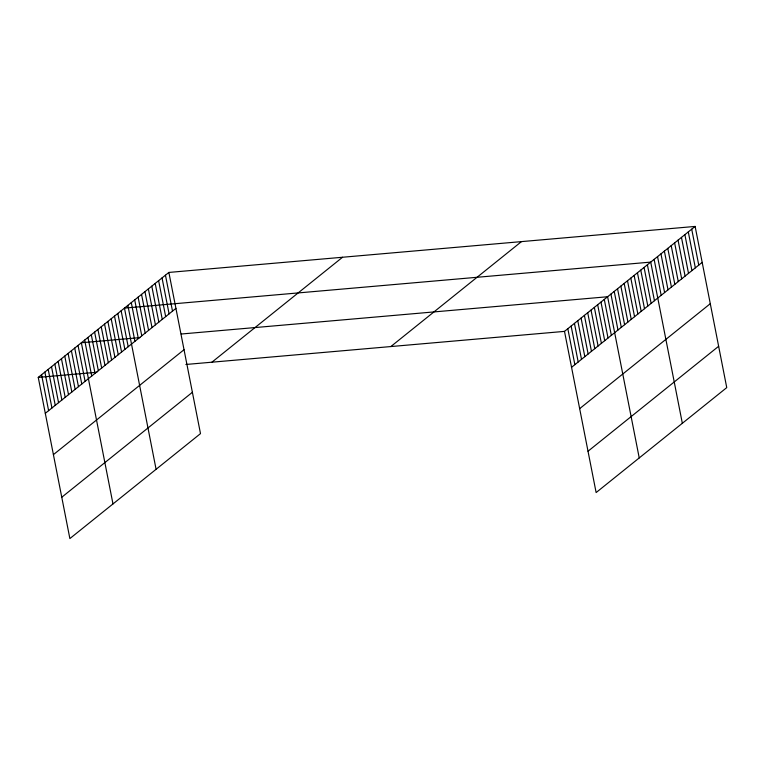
<?xml version="1.0" encoding="UTF-8"?>
<svg xmlns="http://www.w3.org/2000/svg" width="765" height="765" viewBox="0 0 765 765"><rect width="100%" height="100%" fill="white"/><g stroke="black" fill="none" stroke-linecap="round" stroke-linejoin="round"><path stroke-width="1.15" d="M168.874 272.436L200.497 433.621L69.873 538.57L38.25 377.384L168.874 272.436L695.127 226.43L726.75 387.616L596.126 492.564L564.503 331.379L695.127 226.43M45.298 413.32L175.921 308.381M53.407 454.649L184.03 349.71M211.915 362.199L342.538 257.26M61.764 497.24L192.388 392.292M390.839 346.555L521.462 241.616M571.56 367.315L702.174 262.376M579.669 408.644L710.283 303.705M588.017 451.235L718.641 346.287M139.966 337.623L81.358 342.749L112.981 503.934M181.209 334.018L607.611 296.743L639.234 457.929M38.25 377.384L96.859 372.259M185.866 364.475L564.503 331.379M691.713 229.175L698.761 265.12M688.29 231.919L695.347 267.865M684.876 234.664L691.933 270.609M681.462 237.408L688.51 273.354M678.048 240.153L685.096 276.098M674.625 242.897L681.682 278.843M671.211 245.642L678.268 281.587M667.797 248.386L674.845 284.331M664.383 251.13L671.431 287.076M660.96 253.875L668.017 289.82M657.546 256.619L664.603 292.565M654.132 259.364L661.18 295.309M682.342 423.303L650.719 262.108L124.456 308.113L156.089 469.308M647.4 264.776L654.448 300.722M644.082 267.444L651.139 303.38M640.764 270.102L647.821 306.048M637.455 272.77L644.503 308.706M634.137 275.429L641.185 311.374M630.819 278.097L637.876 314.042M627.501 280.755L634.558 316.7M624.192 283.423L631.24 319.368M620.874 286.091L627.922 322.027M617.556 288.749L624.613 324.695M614.238 291.417L621.295 327.353M610.929 294.076L617.977 330.021M604.293 299.411L611.35 335.347M600.974 302.07L608.032 338.015M597.666 304.738L604.713 340.674M594.348 307.396L601.395 343.342M591.029 310.064L598.087 346M587.711 312.722L594.768 348.668M584.403 315.39L591.45 351.336M581.084 318.058L588.132 353.994M577.766 320.717L584.823 356.662M574.448 323.385L581.505 359.32M571.139 326.043L578.187 361.988M567.821 328.711L574.869 364.656M165.46 275.18L172.508 311.126M162.037 277.925L169.094 313.87M158.623 280.669L165.67 316.614M155.209 283.413L162.257 319.359M151.795 286.158L158.843 322.103M148.372 288.902L155.429 324.848M144.958 291.647L152.006 327.592M141.544 294.391L148.592 330.337M138.121 297.136L145.178 333.081M134.707 299.88L141.764 335.825M131.293 302.624L138.341 338.57M127.879 305.369L134.927 341.314M121.147 310.781L128.195 346.727M117.829 313.449L124.877 349.385M114.511 316.108L121.568 352.053M111.193 318.776L118.25 354.711M107.884 321.434L114.932 357.379M104.566 324.102L111.614 360.047M101.248 326.77L108.305 362.706M97.93 329.428L104.987 365.374M94.621 332.096L101.668 368.032M91.303 334.754L98.35 370.7M87.985 337.422L95.042 373.358M84.666 340.081L91.724 376.026M78.04 345.417L85.087 381.353M74.721 348.075L81.778 384.02M71.403 350.743L78.46 386.679M68.095 353.401L75.142 389.347M64.776 356.069L71.824 392.015M61.458 358.737L68.515 394.673M58.14 361.396L65.197 397.341M54.831 364.064L61.879 399.999M51.513 366.722L58.561 402.667M48.195 369.39L55.252 405.326M44.877 372.048L51.934 407.994M41.568 374.716L48.616 410.662"/></g></svg>
